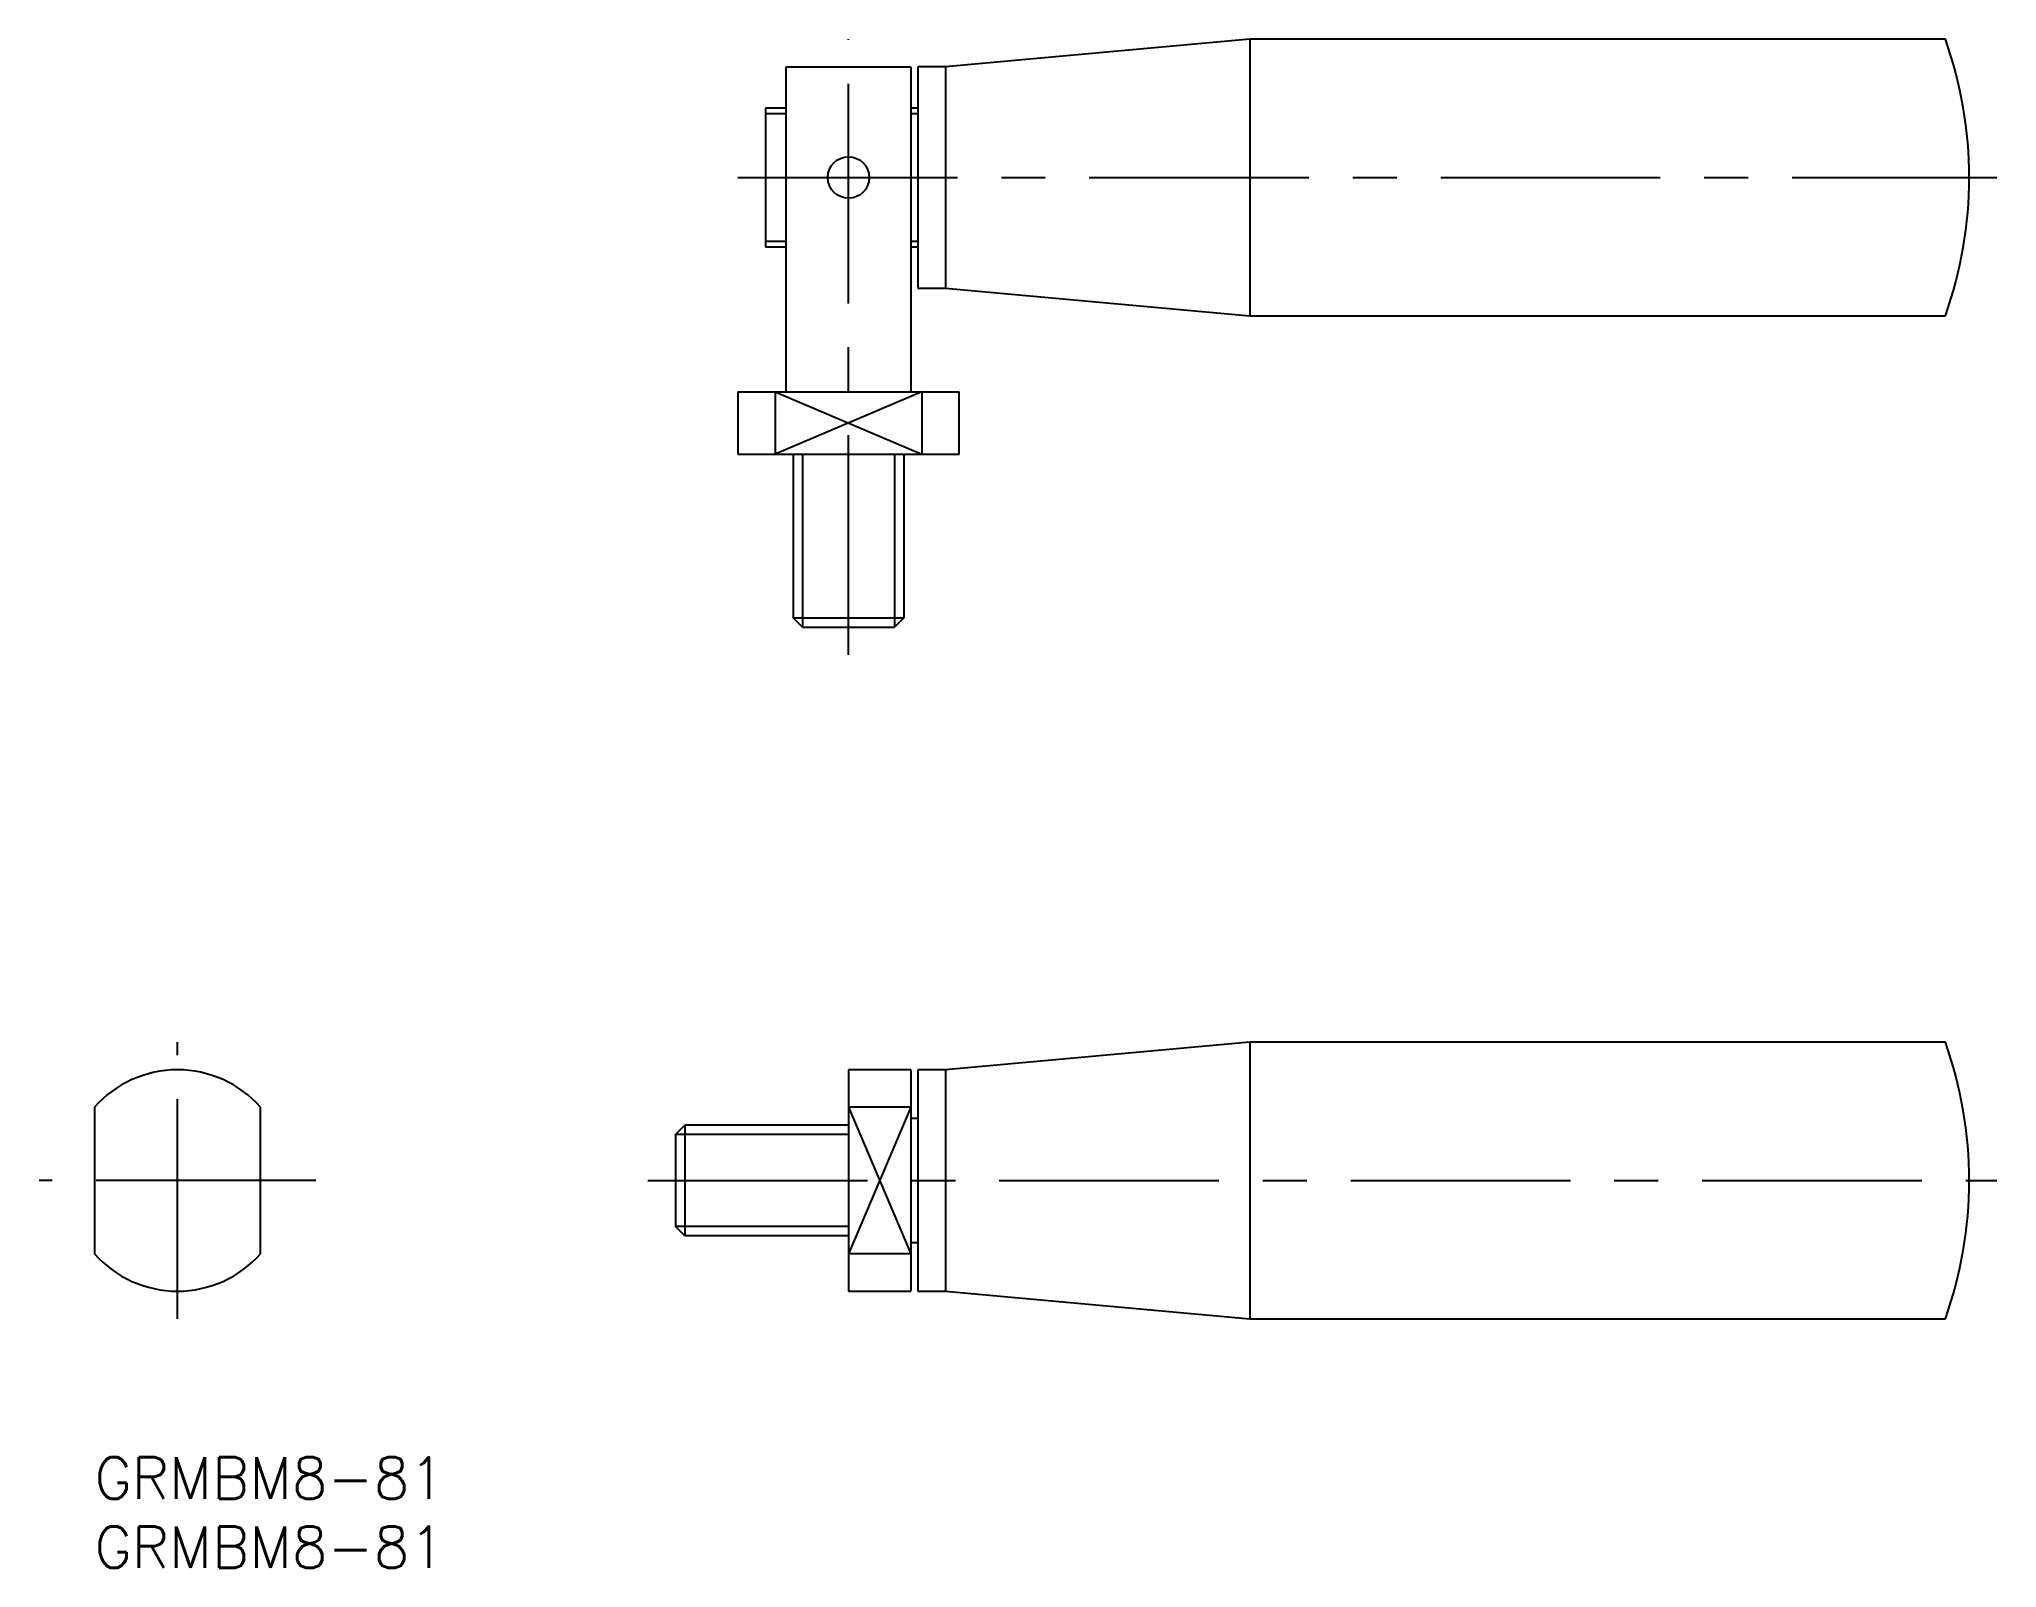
# Model space of a CAD drawing. Extents: x -4 to 138, y -8 to 103.
import ezdxf

# ---------------------------------------------------------------- set-up
doc = ezdxf.new("R2010")
doc.units = 0
doc.header["$LTSCALE"] = 0.5
doc.linetypes.add('CENTER', pattern=[50.8, 31.75, -6.35, 6.35, -6.35])
for name, color, linetype in [('MSM_CENTER', 1, 'CENTER'), ('MSM_CONTINUOUS', 7, 'CONTINUOUS'), ('MSM_NARROW', 5, 'CONTINUOUS'), ('MSM_PART_NUMBER', 7, 'CONTINUOUS')]:
    doc.layers.add(name, color=color, linetype=linetype)
doc.styles.get("Standard").update_dxf_attribs({"font": 'txt.shx', "height": 3, "bigfont": 'bigfont.shx'})

# ---------------------------------------------------------------- blocks, each defined once
blk = doc.blocks.new('*U11')
at = {"layer": 'MSM_PART_NUMBER'}
blk.add_text('GRMBM8-81', height=3, dxfattribs=at).set_placement((0, -3))
blk = doc.blocks.new('*U12')
at = {"layer": 'MSM_PART_NUMBER'}
blk.add_text('GRMBM8-81', height=3, dxfattribs=at).set_placement((0, -8))

msp = doc.modelspace()

# ---------------------------------------------------------------- linework, layer by layer
at = {"layer": 'MSM_CENTER'}
for p, q in [((54.5, 58), (54.5, 102.5)), ((46.5, 92.5), (137.5, 92.5)), ((6, 10), (6, 30)), ((16, 20), (-4, 20)), ((40, 20), (137.5, 20))]:
    msp.add_line(p, q, dxfattribs=at)
at = {"layer": 'MSM_CONTINUOUS'}
for p, q in [((83.5, 102.5), (61.5, 100.5)), ((133.78, 102.5), (83.5, 102.5)), ((83.5, 102.5), (83.5, 82.5)), ((50, 100.5), (59, 100.5)), ((50, 77), (50, 100.5)), ((59, 100.5), (59, 77)), ((61.5, 100.5), (59.5, 100.5)), ((59.5, 100.5), (59.5, 84.5)), ((61.5, 100.5), (61.5, 84.5)), ((50, 97.5), (48.5, 97.5)), ((48.5, 97.5), (48.5, 87.5)), ((48.5, 97.12), (50, 97.12)), ((59.5, 97.5), (59, 97.5)), ((59, 97.12), (59.5, 97.12)), ((50, 87.88), (48.5, 87.88)), ((59.5, 87.88), (59, 87.88)), ((48.5, 87.5), (50, 87.5)), ((59, 87.5), (59.5, 87.5)), ((59.5, 84.5), (61.5, 84.5)), ((61.5, 84.5), (83.5, 82.5)), ((83.5, 82.5), (133.78, 82.5)), ((46.5, 77), (46.5, 72.5)), ((46.5, 77), (62.5, 77)), ((49.21, 77), (49.21, 72.5)), ((59.79, 77), (59.79, 72.5)), ((62.5, 72.5), (62.5, 77)), ((46.5, 72.5), (62.5, 72.5)), ((50.5, 72.5), (50.5, 60.68)), ((58.5, 72.5), (58.5, 60.68)), ((51.18, 60), (50.5, 60.68)), ((50.5, 60.68), (58.5, 60.68)), ((51.18, 60), (57.82, 60)), ((58.5, 60.68), (57.82, 60)), ((83.5, 30), (61.5, 28)), ((133.78, 30), (83.5, 30)), ((83.5, 30), (83.5, 10)), ((59, 28), (54.5, 28)), ((54.5, 28), (54.5, 12)), ((59, 28), (59, 12)), ((61.5, 28), (59.5, 28)), ((59.5, 28), (59.5, 12)), ((61.5, 28), (61.5, 12)), ((0, 25.29), (0, 14.71)), ((12, 14.71), (12, 25.29)), ((59, 25.29), (54.5, 25.29)), ((59, 24.5), (59.5, 24.5)), ((42, 23.32), (42.68, 24)), ((42, 23.32), (42, 16.68)), ((54.5, 24), (42.68, 24)), ((42.68, 24), (42.68, 16)), ((42.68, 16), (42, 16.68)), ((54.5, 16), (42.68, 16)), ((59, 14.71), (54.5, 14.71)), ((59.5, 15.5), (59, 15.5)), ((54.5, 12), (59, 12)), ((59.5, 12), (61.5, 12)), ((61.5, 12), (83.5, 10)), ((83.5, 10), (133.78, 10))]:
    msp.add_line(p, q, dxfattribs=at)
msp.add_circle((54.5, 92.5), 1.5, dxfattribs=at)
for centre, radius, start, end in [((105.6, 92.5), 29.9, 340.461, 19.539), ((105.6, 20), 29.9, 340.461, 19.539), ((6, 20), 8, 41.4096, 138.5904), ((6, 20), 8, 221.4096, 318.5904)]:
    msp.add_arc(centre, radius, start, end, dxfattribs=at)
at = {"layer": 'MSM_NARROW'}
for p, q in [((49.21, 77), (59.79, 72.5)), ((59.79, 77), (49.21, 72.5)), ((51.18, 72.5), (51.18, 60)), ((57.82, 72.5), (57.82, 60)), ((54.5, 25.29), (59, 14.71)), ((59, 25.29), (54.5, 14.71)), ((54.5, 23.32), (42, 23.32)), ((54.5, 16.68), (42, 16.68))]:
    msp.add_line(p, q, dxfattribs=at)

# ---------------------------------------------------------------- block references
at = {"layer": 'MSM_CONTINUOUS'}
for name in ['*U11', '*U12']:
    msp.add_blockref(name, (0, 0), dxfattribs=at)

doc.saveas('drawing.dxf')
